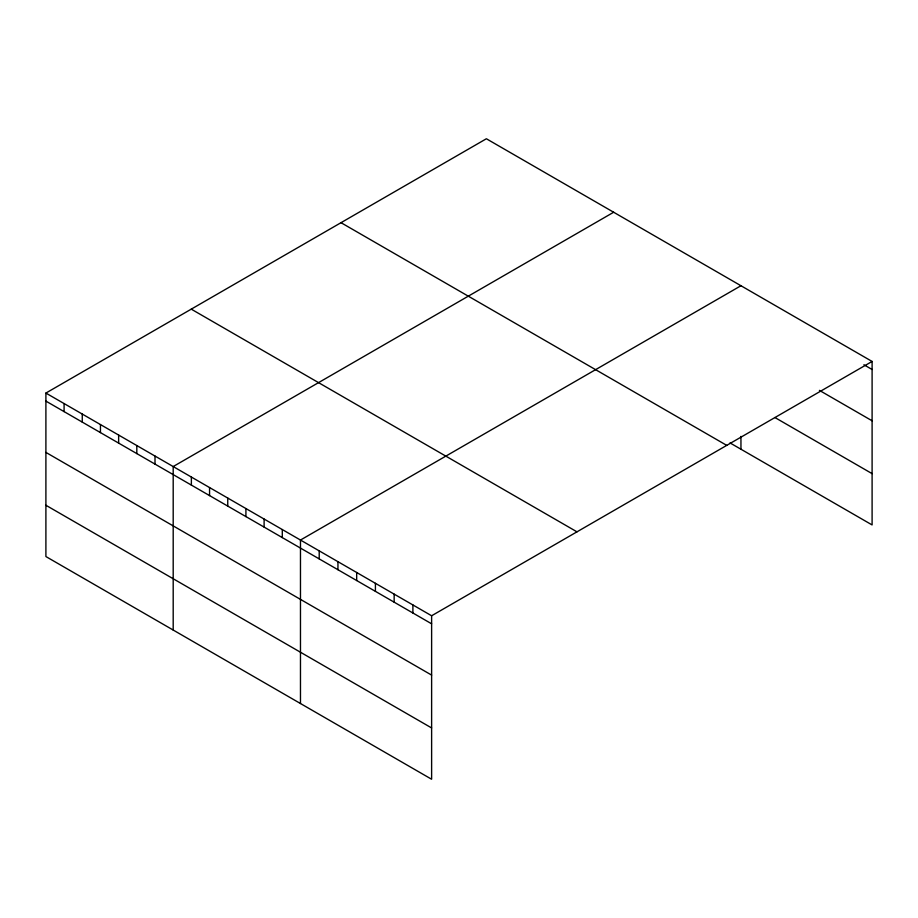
<?xml version="1.0" encoding="UTF-8"?>
<svg xmlns="http://www.w3.org/2000/svg" width="918" height="918" viewBox="0 0 918 918"><rect width="100%" height="100%" fill="white"/><g stroke="black" fill="none" stroke-linecap="round" stroke-linejoin="round"><path stroke-width="1.38" d="M730.039 442.924L872.1 524.935L872.1 361.451L486.379 138.756L45.9 393.065L45.9 556.549L431.621 779.244L431.621 615.76L45.9 393.065M613.66 212.242L173.192 466.551L173.192 630.035M740.952 285.739L300.473 540.048L300.473 703.521M431.621 615.76L872.1 361.451M863.907 364.756L872.1 369.495M819.407 390.368L872.1 420.788M774.907 417.529L872.1 473.642M341.014 222.684L726.746 445.379M191.254 309.148L576.986 531.843M45.9 401.109L431.621 623.804M45.9 452.402L431.621 675.097M45.9 505.256L431.621 727.951M740.952 436.394L740.952 449.223M412.893 604.939L412.893 612.983M394.155 594.13L394.155 602.162M375.416 583.309L375.416 591.353M356.677 572.488L356.677 580.532M337.95 561.678L337.95 569.711M319.212 550.857L319.212 558.901M282.296 529.548L282.296 537.581M264.109 519.049L264.109 527.081M245.921 508.549L245.921 516.582M227.744 498.049L227.744 506.093M209.556 487.55L209.556 495.594M191.369 477.05L191.369 485.094M155.004 456.051L155.004 464.095M136.816 445.551L136.816 453.595M118.64 435.063L118.64 443.096M100.452 424.564L100.452 432.596M82.264 414.064L82.264 422.096M64.088 403.564L64.088 411.597"/></g></svg>
